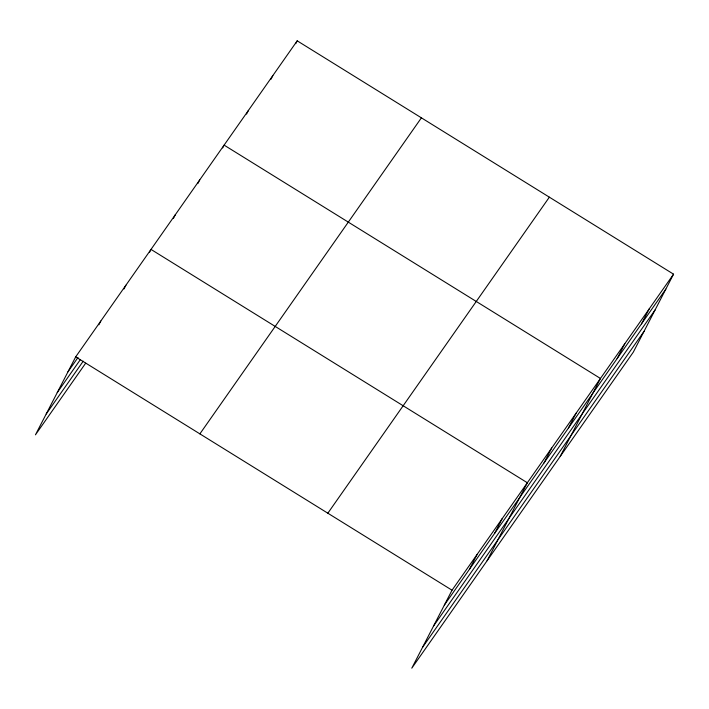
<?xml version="1.0" encoding="UTF-8"?>
<svg xmlns="http://www.w3.org/2000/svg" width="709" height="709" viewBox="0 0 709 709"><rect width="100%" height="100%" fill="white"/><g stroke="black" fill="none" stroke-linecap="round" stroke-linejoin="round"><path stroke-width="1.06" d="M673.55 274.17L452.032 590.207L411.796 668.17L633.314 352.134L673.55 274.17L297.204 40.83L75.686 356.866L35.45 434.83L85.665 363.194M98.87 324.775L100.793 321.053M123.978 288.962L125.901 285.231M149.564 252.209L151.008 249.417L527.345 482.758L487.11 560.713M173.448 218.381L175.371 214.65M197.811 183.613L199.734 179.891M222.661 147.924L224.106 145.123L600.452 378.464L560.207 456.428M246.546 114.087L248.469 110.356M270.918 79.328L272.841 75.597M295.759 43.63L297.204 40.83M469.438 569.309L477.139 554.394M494.545 533.496L502.247 518.571M544.016 462.915L551.717 447.991M568.379 428.147L576.08 413.232M617.114 358.621L624.815 343.705M641.485 323.853L649.187 308.938M67.984 371.782L78.025 357.46M57.252 392.591L80.471 359.454M46.191 414.021L83.219 361.191M199.885 433.873L421.403 117.836M327.842 513.201L549.36 197.173M444.33 605.123L665.848 289.095M433.598 625.932L655.116 309.895M422.529 647.361L644.047 331.333M75.686 356.866L452.032 590.207"/></g></svg>
